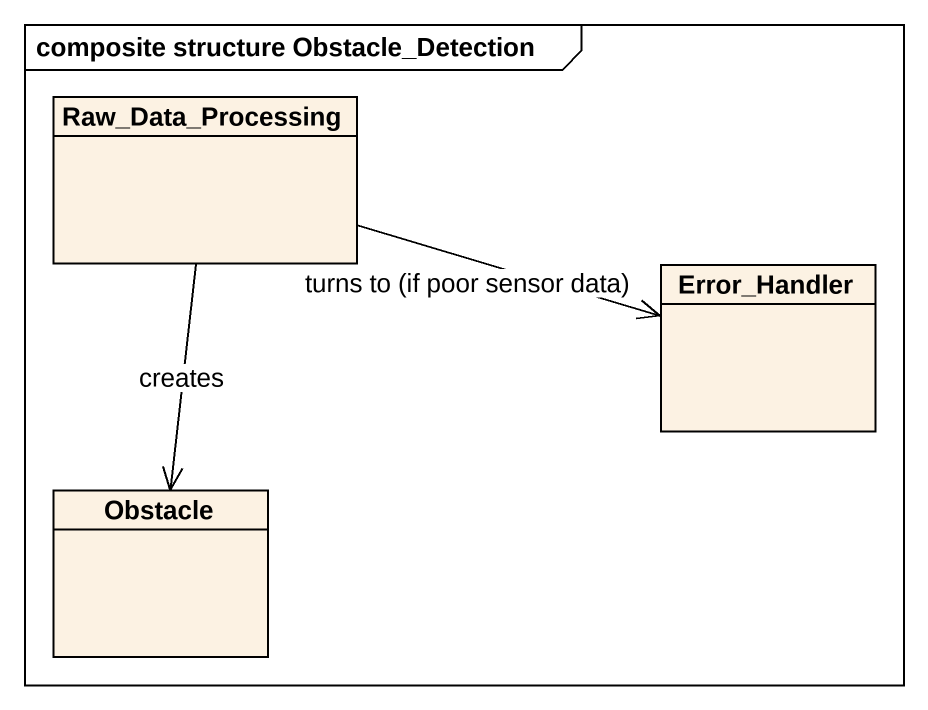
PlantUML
@startuml
mainframe composite structure Obstacle_Detection
hide circle
hide empty members
class Raw_Data_Processing
class Error_Handler
class Obstacle
Raw_Data_Processing -right-> Error_Handler : turns to (if poor sensor data)
Raw_Data_Processing --> Obstacle : creates
@enduml
